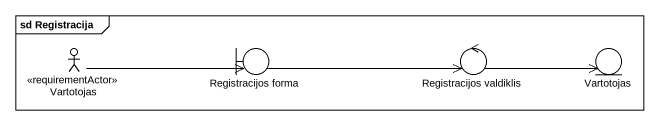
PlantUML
@startuml
mainframe sd Registracija
actor Vartotojas <<requirementActor>>
boundary "Registracijos forma" as Registracijos_forma
control "Registracijos valdiklis" as Registracijos_valdiklis
entity "Vartotojas" as Vartotojas_2
Vartotojas -right-> Registracijos_forma
Registracijos_forma -right-> Registracijos_valdiklis
Registracijos_valdiklis -right-> Vartotojas_2
@enduml
